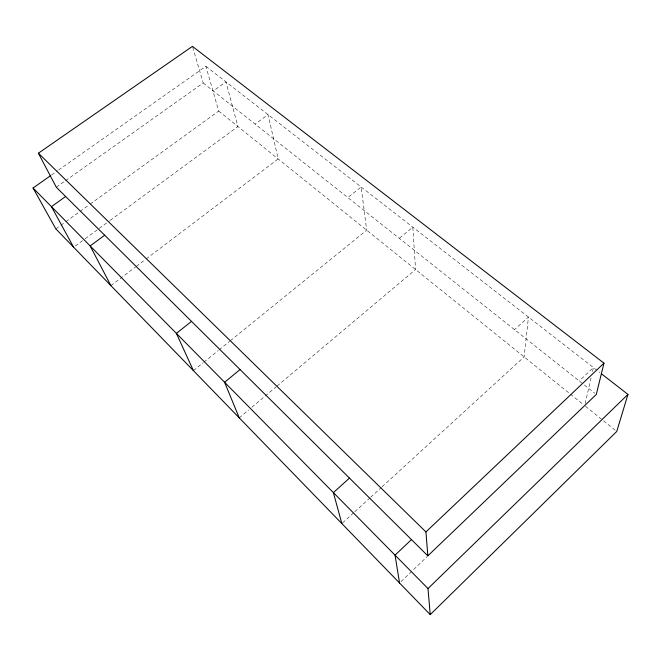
<?xml version="1.0" encoding="UTF-8"?>
<svg xmlns="http://www.w3.org/2000/svg" width="661" height="661" viewBox="0 0 661 661"><rect width="100%" height="100%" fill="white"/><g stroke="black" fill="none" stroke-linecap="round" stroke-linejoin="round"><path stroke-width="0.5" stroke-dasharray="3.31 2.48" d="M585.15 403.656L591.124 377.588M592.504 371.573L593.421 367.566L579.251 380.959M401.045 581.606L427.072 556.669M342.621 522.892L354.015 512.473M354.775 511.779L369.962 497.89M370.722 497.196L381.356 487.471M382.116 486.777L524.132 356.915L528.461 317.065L514.489 329.641M239.249 417.868L248.693 409.919M251.841 407.267L264.433 396.674M265.226 396.013L276.24 386.735M277.033 386.074L415.554 269.514L412.836 227.169L399.277 238.348M193.425 370.647L203.051 362.839M203.852 362.195L218.287 350.487M219.097 349.843L229.524 341.382M230.325 340.737L366.698 230.193L361.154 186.997L347.818 197.565M110.899 285.626L135.497 266.994M136.315 266.375L145.337 259.542M146.155 258.922L278.165 158.929L268.044 114.601L255.138 124.128M75.28 245.991L84.41 239.29M85.236 238.679L109.305 221.005M110.131 220.394L237.919 126.54L225.946 81.881L213.272 90.945M55.863 228.921L60.044 225.897M60.878 225.294L65.051 222.27M65.885 221.666L79.246 211.999M80.08 211.396L89.268 204.745M90.103 204.142L218.7 111.073L205.893 66.29L58.342 170.191M56.301 187.22L64.695 181.263M65.538 180.668L203.216 82.98L192.425 46.361M51.599 174.942L57.499 170.786M205.893 66.29L599.849 372.556M203.216 82.98L594.743 393.237M218.7 111.073L569.551 393.469M570.352 394.113L583.101 404.375M585.497 406.3L615.953 430.823"/><path stroke-width="0.99" d="M603.972 363.162L596.288 394.46L427.841 555.851L56.301 187.22L38.379 153.203L192.425 46.361L603.972 363.162L425.932 531.931L427.841 555.851M601.452 373.804L627.95 394.402L616.754 431.468L430.237 614.639L55.863 228.921L33.05 188.005L50.757 175.537M430.237 614.639L427.989 588.554L627.95 394.402M411.473 539.607L395.047 555.141L399.558 583.027M349.479 478.11L333.375 492.602L341.861 523.586M240.059 369.54L224.6 382.281L239.249 417.868M191.525 321.395L176.388 333.384L193.425 370.647M104.669 235.209L90.16 245.925L110.899 285.626M65.646 196.499L51.442 206.653L73.619 247.214M38.379 153.203L425.932 531.931M33.05 188.005L427.989 588.554"/></g></svg>
